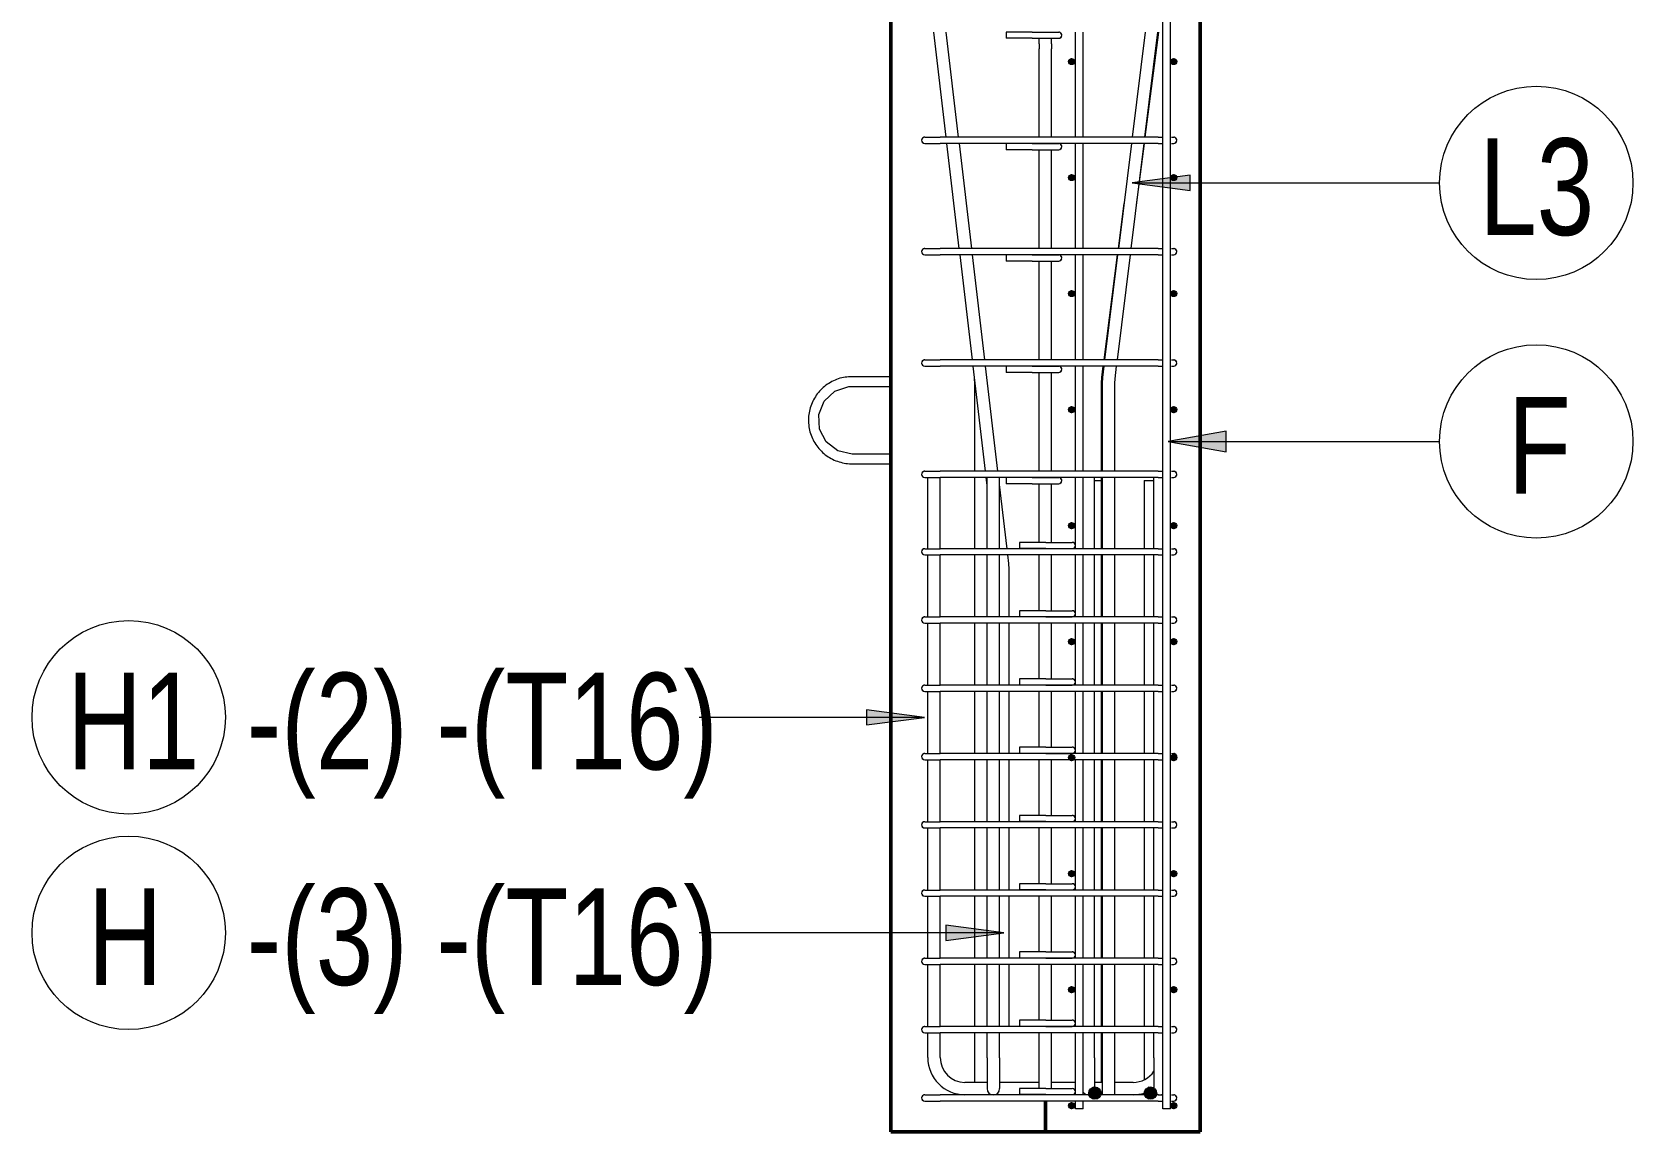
# Model space of a CAD drawing. Header units: millimetres. Extents: x 18954 to 39483, y -1618 to 21231.
# Drawn here: x 18954 to 21024, y -1395 to 27 of the extents above; entities that cross this region are included whole.
import ezdxf

# ---------------------------------------------------------------- set-up
doc = ezdxf.new("R2010")
doc.units = ezdxf.units.MM
for name, color, linetype, lineweight in [('A-GENM', 13, 'Continuous', 18), ('A-WALL', 113, 'Continuous', 25), ('S-RBAR', 171, 'Continuous', 18), ('S-RBAR-IDEN', 171, 'Continuous', 9)]:
    doc.layers.add(name, color=color, linetype=linetype, lineweight=lineweight)
doc.styles.add('Nirmala UI Semilight', font='NirmalaS.ttf', dxfattribs={"width": 0.8, "height": 125})

# ---------------------------------------------------------------- blocks, each defined once
blk = doc.blocks.new('12_7Ø_ Lifting Insert_COLUMN - 12_9Ø Lifting insert-1653057-Elevation Right 3')
at = {"layer": 'A-GENM'}
for p, q in [((20064.6, 2553.3), (20014.6, 2553.3)), ((20014.6, 2540.6), (20064.6, 2540.6)), ((20064.6, 2453.3), (20014.6, 2453.3)), ((20014.6, 2440.6), (20064.6, 2440.6))]:
    blk.add_line(p, q, dxfattribs=at)
at = {"layer": 'A-GENM', "flags": 128}
for points in [[(20014.6, 2553.3), (20012.3, 2553.3), (20010.1, 2553.2), (20007.8, 2552.9), (20005.6, 2552.6), (20003.4, 2552.2), (20001.2, 2551.7), (19999, 2551.2), (19996.8, 2550.5), (19994.7, 2549.7), (19992.6, 2548.9), (19990.6, 2548), (19988.5, 2547), (19986.6, 2545.9), (19984.6, 2544.7), (19982.8, 2543.5), (19980.9, 2542.2), (19979.1, 2540.8), (19977.4, 2539.4), (19975.7, 2537.8), (19974.1, 2536.3), (19972.6, 2534.6), (19971.1, 2532.9), (19969.7, 2531.1), (19968.4, 2529.3), (19967.2, 2527.4), (19966, 2525.5), (19964.9, 2523.6), (19963.8, 2521.6), (19962.9, 2519.5), (19962, 2517.4), (19961.3, 2515.3), (19960.6, 2513.2), (19960, 2511), (19959.5, 2508.8), (19959, 2506.6), (19958.7, 2504.3), (19958.5, 2502.1), (19958.3, 2499.9), (19958.2, 2497.6), (19958.2, 2495.4), (19958.4, 2493.1), (19958.6, 2490.9), (19958.8, 2488.6), (19959.2, 2486.4), (19959.7, 2484.2), (19960.2, 2482), (19960.9, 2479.9), (19961.6, 2477.7), (19962.4, 2475.6), (19963.3, 2473.6), (19964.3, 2471.5), (19965.4, 2469.5), (19966.5, 2467.6), (19967.7, 2465.7), (19969, 2463.8), (19970.4, 2462), (19971.8, 2460.3), (19973.3, 2458.6), (19974.9, 2457), (19976.5, 2455.4), (19978.2, 2454), (19979.9, 2452.5), (19981.8, 2451.2), (19983.6, 2449.9), (19985.5, 2448.7), (19987.5, 2447.6), (19989.5, 2446.5), (19991.5, 2445.6), (19993.6, 2444.7), (19995.7, 2443.9), (19997.8, 2443.2), (20000, 2442.6), (20002.2, 2442), (20004.4, 2441.6), (20006.6, 2441.2), (20008.9, 2440.9), (20011.1, 2440.8), (20013.4, 2440.7), (20014.6, 2440.6)], [(20014.6, 2453.3), (19996.2, 2457.4), (19981.2, 2468.9), (19972.4, 2485.6), (19971.5, 2504.4), (19978.7, 2521.8), (19992.5, 2534.7), (20010.4, 2540.5), (20014.6, 2540.6)]]:
    blk.add_lwpolyline(points, dxfattribs=at)
blk = doc.blocks.new('M_Rebar Tag_rfa MARK - ARROW-794226-Elevation Right 3')
at = {"layer": 'S-RBAR-IDEN'}
blk.add_circle((20899.4, -168.2), 125, dxfattribs=at)
blk = doc.blocks.new('M_Rebar Tag_rfa Dimension - ARROW-793927-Elevation Right 3')
at = {"layer": 'S-RBAR-IDEN'}
blk.add_circle((20900.4, 1986.8), 125, dxfattribs=at)

msp = doc.modelspace()

# ---------------------------------------------------------------- hatches: boundary and pattern name
at = {"layer": 'S-RBAR'}
h = msp.add_hatch(color=256, dxfattribs=at)
edge = h.paths.add_edge_path()
edge.add_arc((20298.5695, -11.31034), 4, 0, 360)
for points in [[(20298.5695, -15.31034), (20302.5695, -11.31034), (20298.5695, -7.31034), (20294.89499, -11.63584)], [(20430.5695, -15.31034), (20434.5695, -11.31034), (20430.5695, -7.31034), (20426.5695, -11.31034)], [(20298.5695, -165.27586), (20302.5695, -161.27586), (20298.5695, -157.27586), (20294.89499, -161.60135)], [(20430.5695, -165.27586), (20434.5695, -161.27586), (20430.5695, -157.27586), (20426.5695, -161.27586)], [(20298.5695, -315.24138), (20302.5695, -311.24138), (20298.5695, -307.24138), (20294.89499, -311.56687)], [(20430.5695, -315.24138), (20434.5695, -311.24138), (20430.5695, -307.24138), (20426.5695, -311.24138)], [(20298.5695, -465.2069), (20302.5695, -461.2069), (20298.5695, -457.2069), (20294.89499, -461.53239)], [(20430.5695, -465.2069), (20434.5695, -461.2069), (20430.5695, -457.2069), (20426.5695, -461.2069)], [(20298.5695, -615.17241), (20302.5695, -611.17241), (20298.5695, -607.17241), (20294.89499, -611.49791), (20296.91291, -613.51583)], [(20430.5695, -615.17241), (20434.5695, -611.17241), (20430.5695, -607.17241), (20426.5695, -611.17241), (20428.91291, -613.51583)], [(20298.5695, -765.13793), (20302.5695, -761.13793), (20298.5695, -757.13793), (20294.89499, -761.46342)], [(20430.5695, -765.13793), (20434.5695, -761.13793), (20430.5695, -757.13793), (20426.5695, -761.13793)], [(20298.5695, -915.10345), (20302.5695, -911.10345), (20298.5695, -907.10345), (20294.89499, -911.42894)], [(20430.5695, -915.10345), (20434.5695, -911.10345), (20430.5695, -907.10345), (20426.5695, -911.10345)], [(20298.5695, -1065.06897), (20302.5695, -1061.06897), (20298.5695, -1057.06897), (20294.89499, -1061.39446)], [(20430.5695, -1065.06897), (20434.5695, -1061.06897), (20430.5695, -1057.06897), (20426.5695, -1061.06897)], [(20298.5695, -1215.03448), (20302.5695, -1211.03448), (20298.5695, -1207.03448), (20294.89499, -1211.35997)], [(20430.5695, -1215.03448), (20434.5695, -1211.03448), (20430.5695, -1207.03448), (20426.5695, -1211.03448)], [(20326.19736, -1352.3766), (20335.14163, -1349.47043), (20335.14163, -1340.06587), (20326.19736, -1337.1597), (20320.6695, -1344.76815), (20325.37331, -1351.24239)], [(20397.97886, -1352.3766), (20406.92313, -1349.47043), (20406.92313, -1340.06587), (20397.97886, -1337.1597), (20392.45099, -1344.76815)], [(20298.5695, -1365), (20302.5695, -1361), (20298.5695, -1357), (20294.93647, -1361.36698)], [(20430.5695, -1365), (20434.5695, -1361), (20430.5695, -1357), (20426.93647, -1361.36698)]]:
    msp.add_hatch(color=256, dxfattribs=at).paths.add_polyline_path(points)
h = msp.add_hatch(color=256, dxfattribs=at)
edge = h.paths.add_edge_path()
edge.add_arc((20430.5695, -11.31034), 4, 0, 360)
h = msp.add_hatch(color=256, dxfattribs=at)
edge = h.paths.add_edge_path()
edge.add_arc((20298.5695, -161.27586), 4, 0, 360)
h = msp.add_hatch(color=256, dxfattribs=at)
edge = h.paths.add_edge_path()
edge.add_arc((20430.5695, -161.27586), 4, 0, 360)
h = msp.add_hatch(color=256, dxfattribs=at)
edge = h.paths.add_edge_path()
edge.add_arc((20298.5695, -311.24138), 4, 0, 360)
h = msp.add_hatch(color=256, dxfattribs=at)
edge = h.paths.add_edge_path()
edge.add_arc((20430.5695, -311.24138), 4, 0, 360)
h = msp.add_hatch(color=256, dxfattribs=at)
edge = h.paths.add_edge_path()
edge.add_arc((20298.5695, -461.2069), 4, 0, 360)
h = msp.add_hatch(color=256, dxfattribs=at)
edge = h.paths.add_edge_path()
edge.add_arc((20430.5695, -461.2069), 4, 0, 360)
h = msp.add_hatch(color=256, dxfattribs=at)
edge = h.paths.add_edge_path()
edge.add_arc((20298.5695, -611.17241), 4, 0, 360)
h = msp.add_hatch(color=256, dxfattribs=at)
edge = h.paths.add_edge_path()
edge.add_arc((20430.5695, -611.17241), 4, 0, 360)
h = msp.add_hatch(color=256, dxfattribs=at)
edge = h.paths.add_edge_path()
edge.add_arc((20298.5695, -761.13793), 4, 0, 360)
h = msp.add_hatch(color=256, dxfattribs=at)
edge = h.paths.add_edge_path()
edge.add_arc((20430.5695, -761.13793), 4, 0, 360)
h = msp.add_hatch(color=256, dxfattribs=at)
edge = h.paths.add_edge_path()
edge.add_arc((20298.5695, -911.10345), 4, 0, 360)
h = msp.add_hatch(color=256, dxfattribs=at)
edge = h.paths.add_edge_path()
edge.add_arc((20430.5695, -911.10345), 4, 0, 360)
h = msp.add_hatch(color=256, dxfattribs=at)
edge = h.paths.add_edge_path()
edge.add_arc((20298.5695, -1061.06897), 4, 0, 360)
h = msp.add_hatch(color=256, dxfattribs=at)
edge = h.paths.add_edge_path()
edge.add_arc((20430.5695, -1061.06897), 4, 0, 360)
h = msp.add_hatch(color=256, dxfattribs=at)
edge = h.paths.add_edge_path()
edge.add_arc((20298.5695, -1211.03448), 4, 0, 360)
h = msp.add_hatch(color=256, dxfattribs=at)
edge = h.paths.add_edge_path()
edge.add_arc((20430.5695, -1211.03448), 4, 0, 360)
h = msp.add_hatch(color=256, dxfattribs=at)
edge = h.paths.add_edge_path()
edge.add_arc((20328.6695, -1344.76815), 8, 0, 360)
h = msp.add_hatch(color=256, dxfattribs=at)
edge = h.paths.add_edge_path()
edge.add_arc((20400.45099, -1344.76815), 8, 0, 360)
h = msp.add_hatch(color=256, dxfattribs=at)
edge = h.paths.add_edge_path()
edge.add_arc((20298.5695, -1361), 4, 0, 360)
h = msp.add_hatch(color=256, dxfattribs=at)
edge = h.paths.add_edge_path()
edge.add_arc((20430.5695, -1361), 4, 0, 360)
at = {"layer": 'S-RBAR-IDEN'}
for points in [[(20376.67138, -168.22579), (20451.67138, -178.09973), (20451.67138, -158.35185)], [(20423.22338, -502.41656), (20498.22338, -515.64108), (20498.22338, -489.19204)], [(20108.47496, -859.02605), (20033.47496, -849.15211), (20033.47496, -868.89999)], [(20210.77533, -1137.6313), (20135.77533, -1127.75736), (20135.77533, -1147.50524)]]:
    msp.add_hatch(color=256, dxfattribs=at).paths.add_polyline_path(points)

# ---------------------------------------------------------------- linework, layer by layer
at = {"layer": 'A-WALL', "lineweight": 50}
for p, q in [((20064.5695, 3040), (20064.5695, -1395)), ((20464.5695, -1395), (20464.5695, 1541.32388)), ((20264.5695, -1355), (20264.5695, -1395)), ((20064.5695, -1395), (20464.5695, -1395))]:
    msp.add_line(p, q, dxfattribs=at)
at = {"layer": 'S-RBAR'}
for p, q in [((20416.5695, -1365), (20416.5695, 3000)), ((20426.5695, -1365), (20426.5695, 3000)), ((20136.31421, -109.12468), (20120.29245, 26.82451)), ((20152.42494, -109.12468), (20136.40318, 26.82451)), ((20247.72833, 26.68972), (20213.7872, 26.68972)), ((20213.7872, 26.68972), (20213.7872, 18.68972)), ((20247.72833, 26.68972), (20281.87047, 26.68972)), ((20303.37047, -109.12468), (20303.37047, 26.82451)), ((20313.37047, -109.12468), (20313.37047, 26.82451)), ((20377.22813, -109.12468), (20394.06646, 26.82451)), ((20393.35039, -109.12468), (20410.18871, 26.82451)), ((20393.84655, -109.12468), (20411.45528, 26.82451)), ((20247.72833, 18.68972), (20213.7872, 18.68972)), ((20247.72833, 18.68972), (20281.87047, 18.68972)), ((20256.5695, 11.63663), (20256.5695, 18.68972)), ((20256.5695, 11.63663), (20256.5695, 5.06067)), ((20256.5695, -109.12468), (20256.5695, 5.06067)), ((20272.5695, 11.63663), (20272.5695, 18.68972)), ((20272.5695, 11.63663), (20272.5695, 5.06067)), ((20272.5695, -109.12468), (20272.5695, 5.06067)), ((20298.5695, -7.31034), (20294.89499, -11.63584)), ((20294.89499, -11.63584), (20298.5695, -15.31034)), ((20302.5695, -11.31034), (20298.5695, -7.31034)), ((20298.5695, -15.31034), (20302.5695, -11.31034)), ((20430.5695, -7.31034), (20426.5695, -11.31034)), ((20426.5695, -11.31034), (20430.5695, -15.31034)), ((20434.5695, -11.31034), (20430.5695, -7.31034)), ((20430.5695, -15.31034), (20434.5695, -11.31034)), ((20108.5695, -109.12468), (20128.5695, -109.12468)), ((20108.5695, -117.12468), (20128.5695, -117.12468)), ((20410.5695, -109.12468), (20128.5695, -109.12468)), ((20410.5695, -117.12468), (20128.5695, -117.12468)), ((20153.27879, -253.07388), (20137.25702, -117.12468)), ((20169.38952, -253.07388), (20153.36775, -117.12468)), ((20247.72833, -117.25344), (20213.7872, -117.25344)), ((20213.7872, -117.25344), (20213.7872, -125.25344)), ((20247.72833, -117.25344), (20281.87047, -117.25344)), ((20303.37047, -253.07388), (20303.37047, -117.12468)), ((20313.37047, -253.07388), (20313.37047, -117.12468)), ((20359.39895, -253.07388), (20376.23727, -117.12468)), ((20375.52121, -253.07388), (20392.35953, -117.12468)), ((20382.50609, -196.67936), (20392.81036, -117.12468)), ((20410.5695, -109.12468), (20417.11118, -109.12468)), ((20410.5695, -117.12468), (20417.11118, -117.12468)), ((20427.76157, -109.12468), (20430.5695, -109.12468)), ((20427.76157, -117.12468), (20430.5695, -117.12468)), ((20247.72833, -125.25344), (20213.7872, -125.25344)), ((20247.72833, -125.25344), (20281.87047, -125.25344)), ((20256.5695, -253.07388), (20256.5695, -125.25344)), ((20272.5695, -253.07388), (20272.5695, -125.25344)), ((20298.5695, -157.27586), (20294.89499, -161.60135)), ((20294.89499, -161.60135), (20298.5695, -165.27586)), ((20302.5695, -161.27586), (20298.5695, -157.27586)), ((20298.5695, -165.27586), (20302.5695, -161.27586)), ((20430.5695, -157.27586), (20426.5695, -161.27586)), ((20426.5695, -161.27586), (20430.5695, -165.27586)), ((20434.5695, -161.27586), (20430.5695, -157.27586)), ((20430.5695, -165.27586), (20434.5695, -161.27586)), ((20359.06797, -253.07388), (20366.63291, -194.66839)), ((20108.5695, -253.07388), (20128.5695, -253.07388)), ((20108.5695, -261.07388), (20128.5695, -261.07388)), ((20410.5695, -253.07388), (20128.5695, -253.07388)), ((20410.5695, -261.07388), (20128.5695, -261.07388)), ((20170.24337, -397.02308), (20154.2216, -261.07388)), ((20186.35409, -397.02308), (20170.33233, -261.07388)), ((20247.72833, -261.19659), (20213.7872, -261.19659)), ((20213.7872, -261.19659), (20213.7872, -269.19659)), ((20247.72833, -261.19659), (20281.87047, -261.19659)), ((20303.37047, -397.02308), (20303.37047, -261.07388)), ((20313.37047, -397.02308), (20313.37047, -261.07388)), ((20340.42305, -397.02308), (20358.03178, -261.07388)), ((20341.56976, -397.02308), (20358.40809, -261.07388)), ((20357.69202, -397.02308), (20374.53035, -261.07388)), ((20410.5695, -253.07388), (20417.11118, -253.07388)), ((20410.5695, -261.07388), (20417.11118, -261.07388)), ((20427.76157, -253.07388), (20430.5695, -253.07388)), ((20427.76157, -261.07388), (20430.5695, -261.07388)), ((20247.72833, -269.19659), (20213.7872, -269.19659)), ((20247.72833, -269.19659), (20281.87047, -269.19659)), ((20256.5695, -397.02308), (20256.5695, -269.19659)), ((20272.5695, -397.02308), (20272.5695, -269.19659)), ((20298.5695, -307.24138), (20294.89499, -311.56687)), ((20302.5695, -311.24138), (20298.5695, -307.24138)), ((20430.5695, -307.24138), (20426.5695, -311.24138)), ((20434.5695, -311.24138), (20430.5695, -307.24138)), ((20294.89499, -311.56687), (20298.5695, -315.24138)), ((20298.5695, -315.24138), (20302.5695, -311.24138)), ((20426.5695, -311.24138), (20430.5695, -315.24138)), ((20430.5695, -315.24138), (20434.5695, -311.24138)), ((20108.5695, -397.02308), (20128.5695, -397.02308)), ((20108.5695, -405.02308), (20128.5695, -405.02308)), ((20410.5695, -397.02308), (20128.5695, -397.02308)), ((20410.5695, -405.02308), (20128.5695, -405.02308)), ((20187.20794, -540.97228), (20171.18617, -405.02308)), ((20203.31867, -540.97228), (20187.2969, -405.02308)), ((20247.72833, -405.13974), (20213.7872, -405.13974)), ((20213.7872, -405.13974), (20213.7872, -413.13974)), ((20247.72833, -413.13974), (20213.7872, -413.13974)), ((20247.72833, -405.13974), (20281.87047, -405.13974)), ((20247.72833, -413.13974), (20281.87047, -413.13974)), ((20256.5695, -420.61288), (20256.5695, -413.13974)), ((20272.5695, -420.61288), (20272.5695, -413.13974)), ((20303.37047, -540.97228), (20303.37047, -405.02308)), ((20313.37047, -540.97228), (20313.37047, -405.02308)), ((20337.5007, -419.58527), (20339.38686, -405.02308)), ((20338.76979, -419.62953), (20340.57891, -405.02308)), ((20354.64846, -421.59623), (20356.70116, -405.02308)), ((20410.5695, -397.02308), (20417.11118, -397.02308)), ((20410.5695, -405.02308), (20417.11118, -405.02308)), ((20427.76157, -397.02308), (20430.5695, -397.02308)), ((20427.76157, -405.02308), (20430.5695, -405.02308)), ((20173.46365, -427.18884), (20173.1338, -421.54921)), ((20173.46365, -540.97228), (20173.46365, -427.18884)), ((20256.5695, -427.18884), (20256.5695, -420.61288)), ((20256.5695, -540.97228), (20256.5695, -427.18884)), ((20272.5695, -427.18884), (20272.5695, -420.61288)), ((20272.5695, -540.97228), (20272.5695, -427.18884)), ((20337.01147, -427.18884), (20337.5007, -419.58527)), ((20337.01147, -540.97228), (20337.01147, -427.18884)), ((20338.30467, -427.18884), (20338.76979, -419.62953)), ((20338.30467, -540.97228), (20338.30467, -427.18884)), ((20354.30467, -427.18884), (20354.64846, -421.59623)), ((20354.30467, -540.97228), (20354.30467, -427.18884)), ((20298.5695, -457.2069), (20294.89499, -461.53239)), ((20294.89499, -461.53239), (20298.5695, -465.2069)), ((20302.5695, -461.2069), (20298.5695, -457.2069)), ((20298.5695, -465.2069), (20302.5695, -461.2069)), ((20430.5695, -457.2069), (20426.5695, -461.2069)), ((20426.5695, -461.2069), (20430.5695, -465.2069)), ((20434.5695, -461.2069), (20430.5695, -457.2069)), ((20430.5695, -465.2069), (20434.5695, -461.2069)), ((20108.5695, -540.97228), (20128.5695, -540.97228)), ((20108.5695, -548.97228), (20128.5695, -548.97228)), ((20112.55804, -641), (20112.55804, -548.97228)), ((20128.55804, -641), (20128.55804, -548.97228)), ((20410.5695, -540.97228), (20128.5695, -540.97228)), ((20410.5695, -548.97228), (20128.5695, -548.97228)), ((20173.46365, -641), (20173.46365, -548.97228)), ((20189.33871, -559.05243), (20188.15075, -548.97228)), ((20189.33871, -641), (20189.33871, -548.97228)), ((20205.33871, -641), (20205.33871, -548.97228)), ((20215.10705, -641), (20205.33871, -558.11287)), ((20247.72833, -549.08289), (20213.7872, -549.08289)), ((20213.7872, -549.08289), (20213.7872, -557.08289)), ((20247.72833, -557.08289), (20213.7872, -557.08289)), ((20247.72833, -549.08289), (20281.87047, -549.08289)), ((20247.72833, -557.08289), (20281.87047, -557.08289)), ((20256.5695, -632.91947), (20256.5695, -557.08289)), ((20272.5695, -632.91947), (20272.5695, -557.08289)), ((20303.37047, -641), (20303.37047, -548.97228)), ((20313.37047, -641), (20313.37047, -548.97228)), ((20328.04446, -641), (20328.04446, -548.97228)), ((20328.04446, -552.76815), (20336.6695, -552.76815)), ((20336.6695, -552.76815), (20336.6695, -641)), ((20337.01147, -641), (20337.01147, -548.97228)), ((20338.30467, -641), (20338.30467, -548.97228)), ((20354.30467, -641), (20354.30467, -548.97228)), ((20392.45099, -552.76815), (20392.45099, -641)), ((20392.45099, -552.76815), (20404.7502, -552.76815)), ((20404.7502, -641), (20404.7502, -548.97228)), ((20410.5695, -540.97228), (20417.11118, -540.97228)), ((20410.5695, -548.97228), (20417.11118, -548.97228)), ((20427.76157, -540.97228), (20430.5695, -540.97228)), ((20427.76157, -548.97228), (20430.5695, -548.97228)), ((20298.5695, -607.17241), (20294.89499, -611.49791)), ((20294.89499, -611.49791), (20296.91291, -613.51583)), ((20296.91291, -613.51583), (20298.5695, -615.17241)), ((20302.5695, -611.17241), (20298.5695, -607.17241)), ((20298.5695, -615.17241), (20302.5695, -611.17241)), ((20430.5695, -607.17241), (20426.5695, -611.17241)), ((20426.5695, -611.17241), (20428.91291, -613.51583)), ((20428.91291, -613.51583), (20430.5695, -615.17241)), ((20434.5695, -611.17241), (20430.5695, -607.17241)), ((20430.5695, -615.17241), (20434.5695, -611.17241)), ((20108.5695, -641), (20128.5695, -641)), ((20410.5695, -641), (20128.5695, -641)), ((20265.22833, -632.91947), (20231.2872, -632.91947)), ((20231.2872, -632.91947), (20231.2872, -640.91947)), ((20265.22833, -640.91947), (20231.2872, -640.91947)), ((20265.22833, -632.91947), (20299.37047, -632.91947)), ((20265.22833, -640.91947), (20299.37047, -640.91947)), ((20410.5695, -641), (20417.11118, -641)), ((20427.76157, -641), (20430.5695, -641)), ((20108.5695, -649), (20128.5695, -649)), ((20112.55804, -729.25), (20112.55804, -649)), ((20128.55804, -729.25), (20128.55804, -649)), ((20410.5695, -649), (20128.5695, -649)), ((20173.46365, -729.25), (20173.46365, -649)), ((20189.33871, -729.25), (20189.33871, -649)), ((20205.33871, -729.25), (20205.33871, -649)), ((20217.34647, -660.00211), (20216.04986, -649)), ((20217.78629, -667.5144), (20217.34647, -660.00211)), ((20256.5695, -721.15135), (20256.5695, -649)), ((20272.5695, -721.15135), (20272.5695, -649)), ((20303.37047, -729.25), (20303.37047, -649)), ((20313.37047, -729.25), (20313.37047, -649)), ((20328.04446, -729.25), (20328.04446, -649)), ((20336.6695, -649), (20336.6695, -729.25)), ((20337.01147, -729.25), (20337.01147, -649)), ((20338.30467, -729.25), (20338.30467, -649)), ((20354.30467, -729.25), (20354.30467, -649)), ((20392.45099, -649), (20392.45099, -729.25)), ((20404.7502, -729.25), (20404.7502, -649)), ((20410.5695, -649), (20417.11118, -649)), ((20427.76157, -649), (20430.5695, -649)), ((20217.78629, -729.25), (20217.78629, -667.5144)), ((20265.22833, -721.15135), (20231.2872, -721.15135)), ((20231.2872, -721.15135), (20231.2872, -729.15135)), ((20265.22833, -721.15135), (20299.37047, -721.15135)), ((20108.5695, -729.25), (20128.5695, -729.25)), ((20108.5695, -737.25), (20128.5695, -737.25)), ((20112.55804, -817.5), (20112.55804, -737.25)), ((20128.55804, -817.5), (20128.55804, -737.25)), ((20410.5695, -729.25), (20128.5695, -729.25)), ((20410.5695, -737.25), (20128.5695, -737.25)), ((20173.46365, -817.5), (20173.46365, -737.25)), ((20189.33871, -817.5), (20189.33871, -737.25)), ((20205.33871, -817.5), (20205.33871, -737.25)), ((20217.78629, -817.5), (20217.78629, -737.25)), ((20265.22833, -729.15135), (20231.2872, -729.15135)), ((20256.5695, -809.38323), (20256.5695, -737.25)), ((20265.22833, -729.15135), (20299.37047, -729.15135)), ((20272.5695, -809.38323), (20272.5695, -737.25)), ((20303.37047, -817.5), (20303.37047, -737.25)), ((20313.37047, -817.5), (20313.37047, -737.25)), ((20328.04446, -817.5), (20328.04446, -737.25)), ((20336.6695, -737.25), (20336.6695, -817.5)), ((20337.01147, -817.5), (20337.01147, -737.25)), ((20338.30467, -817.5), (20338.30467, -737.25)), ((20354.30467, -817.5), (20354.30467, -737.25)), ((20392.45099, -737.25), (20392.45099, -817.5)), ((20404.7502, -817.5), (20404.7502, -737.25)), ((20410.5695, -729.25), (20417.11118, -729.25)), ((20410.5695, -737.25), (20417.11118, -737.25)), ((20427.76157, -729.25), (20430.5695, -729.25)), ((20427.76157, -737.25), (20430.5695, -737.25)), ((20298.5695, -757.13793), (20294.89499, -761.46342)), ((20294.89499, -761.46342), (20298.5695, -765.13793)), ((20302.5695, -761.13793), (20298.5695, -757.13793)), ((20298.5695, -765.13793), (20302.5695, -761.13793)), ((20430.5695, -757.13793), (20426.5695, -761.13793)), ((20426.5695, -761.13793), (20430.5695, -765.13793)), ((20434.5695, -761.13793), (20430.5695, -757.13793)), ((20430.5695, -765.13793), (20434.5695, -761.13793)), ((20108.5695, -817.5), (20128.5695, -817.5)), ((20108.5695, -825.5), (20128.5695, -825.5)), ((20112.55804, -905.75), (20112.55804, -825.5)), ((20128.55804, -905.75), (20128.55804, -825.5)), ((20410.5695, -817.5), (20128.5695, -817.5)), ((20410.5695, -825.5), (20128.5695, -825.5)), ((20173.46365, -905.75), (20173.46365, -825.5)), ((20189.33871, -905.75), (20189.33871, -825.5)), ((20205.33871, -905.75), (20205.33871, -825.5)), ((20217.78629, -905.75), (20217.78629, -825.5)), ((20265.22833, -809.38323), (20231.2872, -809.38323)), ((20231.2872, -809.38323), (20231.2872, -817.38323)), ((20265.22833, -817.38323), (20231.2872, -817.38323)), ((20256.5695, -897.61511), (20256.5695, -825.5)), ((20265.22833, -809.38323), (20299.37047, -809.38323)), ((20265.22833, -817.38323), (20299.37047, -817.38323)), ((20272.5695, -897.61511), (20272.5695, -825.5)), ((20303.37047, -905.75), (20303.37047, -825.5)), ((20313.37047, -905.75), (20313.37047, -825.5)), ((20328.04446, -905.75), (20328.04446, -825.5)), ((20336.6695, -825.5), (20336.6695, -905.75)), ((20337.01147, -905.75), (20337.01147, -825.5)), ((20338.30467, -905.75), (20338.30467, -825.5)), ((20354.30467, -905.75), (20354.30467, -825.5)), ((20392.45099, -825.5), (20392.45099, -905.75)), ((20404.7502, -905.75), (20404.7502, -825.5)), ((20410.5695, -817.5), (20417.11118, -817.5)), ((20410.5695, -825.5), (20417.11118, -825.5)), ((20427.76157, -817.5), (20430.5695, -817.5)), ((20427.76157, -825.5), (20430.5695, -825.5)), ((20108.5695, -905.75), (20128.5695, -905.75)), ((20410.5695, -905.75), (20128.5695, -905.75)), ((20265.22833, -897.61511), (20231.2872, -897.61511)), ((20231.2872, -897.61511), (20231.2872, -905.61511)), ((20265.22833, -905.61511), (20231.2872, -905.61511)), ((20265.22833, -897.61511), (20299.37047, -897.61511)), ((20265.22833, -905.61511), (20299.37047, -905.61511)), ((20298.5695, -907.10345), (20294.89499, -911.42894)), ((20302.5695, -911.10345), (20298.5695, -907.10345)), ((20410.5695, -905.75), (20417.11118, -905.75)), ((20430.5695, -907.10345), (20426.5695, -911.10345)), ((20427.76157, -905.75), (20430.5695, -905.75)), ((20434.5695, -911.10345), (20430.5695, -907.10345)), ((20108.5695, -913.75), (20128.5695, -913.75)), ((20112.55804, -994), (20112.55804, -913.75)), ((20128.55804, -994), (20128.55804, -913.75)), ((20410.5695, -913.75), (20128.5695, -913.75)), ((20173.46365, -994), (20173.46365, -913.75)), ((20189.33871, -994), (20189.33871, -913.75)), ((20205.33871, -994), (20205.33871, -913.75)), ((20217.78629, -994), (20217.78629, -913.75)), ((20256.5695, -985.84699), (20256.5695, -913.75)), ((20272.5695, -985.84699), (20272.5695, -913.75)), ((20294.89499, -911.42894), (20298.5695, -915.10345)), ((20298.5695, -915.10345), (20302.5695, -911.10345)), ((20303.37047, -994), (20303.37047, -913.75)), ((20313.37047, -994), (20313.37047, -913.75)), ((20328.04446, -994), (20328.04446, -913.75)), ((20336.6695, -913.75), (20336.6695, -994)), ((20337.01147, -994), (20337.01147, -913.75)), ((20338.30467, -994), (20338.30467, -913.75)), ((20354.30467, -994), (20354.30467, -913.75)), ((20392.45099, -913.75), (20392.45099, -994)), ((20404.7502, -994), (20404.7502, -913.75)), ((20410.5695, -913.75), (20417.11118, -913.75)), ((20426.5695, -911.10345), (20430.5695, -915.10345)), ((20427.76157, -913.75), (20430.5695, -913.75)), ((20430.5695, -915.10345), (20434.5695, -911.10345)), ((20265.22833, -985.84699), (20231.2872, -985.84699)), ((20231.2872, -985.84699), (20231.2872, -993.84699)), ((20265.22833, -985.84699), (20299.37047, -985.84699)), ((20108.5695, -994), (20128.5695, -994)), ((20108.5695, -1002), (20128.5695, -1002)), ((20112.55804, -1082.25), (20112.55804, -1002)), ((20128.55804, -1082.25), (20128.55804, -1002)), ((20410.5695, -994), (20128.5695, -994)), ((20410.5695, -1002), (20128.5695, -1002)), ((20173.46365, -1082.25), (20173.46365, -1002)), ((20189.33871, -1082.25), (20189.33871, -1002)), ((20205.33871, -1082.25), (20205.33871, -1002)), ((20217.78629, -1082.25), (20217.78629, -1002)), ((20265.22833, -993.84699), (20231.2872, -993.84699)), ((20256.5695, -1074.07887), (20256.5695, -1002)), ((20265.22833, -993.84699), (20299.37047, -993.84699)), ((20272.5695, -1074.07887), (20272.5695, -1002)), ((20303.37047, -1082.25), (20303.37047, -1002)), ((20313.37047, -1082.25), (20313.37047, -1002)), ((20328.04446, -1082.25), (20328.04446, -1002)), ((20336.6695, -1002), (20336.6695, -1082.25)), ((20337.01147, -1082.25), (20337.01147, -1002)), ((20338.30467, -1082.25), (20338.30467, -1002)), ((20354.30467, -1082.25), (20354.30467, -1002)), ((20392.45099, -1002), (20392.45099, -1082.25)), ((20404.7502, -1082.25), (20404.7502, -1002)), ((20410.5695, -994), (20417.11118, -994)), ((20410.5695, -1002), (20417.11118, -1002)), ((20427.76157, -994), (20430.5695, -994)), ((20427.76157, -1002), (20430.5695, -1002)), ((20265.22833, -1074.07887), (20231.2872, -1074.07887)), ((20231.2872, -1074.07887), (20231.2872, -1082.07887)), ((20265.22833, -1074.07887), (20299.37047, -1074.07887)), ((20298.5695, -1057.06897), (20294.89499, -1061.39446)), ((20294.89499, -1061.39446), (20298.5695, -1065.06897)), ((20302.5695, -1061.06897), (20298.5695, -1057.06897)), ((20298.5695, -1065.06897), (20302.5695, -1061.06897)), ((20430.5695, -1057.06897), (20426.5695, -1061.06897)), ((20426.5695, -1061.06897), (20430.5695, -1065.06897)), ((20434.5695, -1061.06897), (20430.5695, -1057.06897)), ((20430.5695, -1065.06897), (20434.5695, -1061.06897)), ((20108.5695, -1082.25), (20128.5695, -1082.25)), ((20108.5695, -1090.25), (20128.5695, -1090.25)), ((20112.55804, -1170.5), (20112.55804, -1090.25)), ((20128.55804, -1170.5), (20128.55804, -1090.25)), ((20410.5695, -1082.25), (20128.5695, -1082.25)), ((20410.5695, -1090.25), (20128.5695, -1090.25)), ((20173.46365, -1170.5), (20173.46365, -1090.25)), ((20189.33871, -1170.5), (20189.33871, -1090.25)), ((20205.33871, -1170.5), (20205.33871, -1090.25)), ((20217.78629, -1170.5), (20217.78629, -1090.25)), ((20265.22833, -1082.07887), (20231.2872, -1082.07887)), ((20256.5695, -1162.31075), (20256.5695, -1090.25)), ((20265.22833, -1082.07887), (20299.37047, -1082.07887)), ((20272.5695, -1162.31075), (20272.5695, -1090.25)), ((20303.37047, -1170.5), (20303.37047, -1090.25)), ((20313.37047, -1170.5), (20313.37047, -1090.25)), ((20328.04446, -1170.5), (20328.04446, -1090.25)), ((20336.6695, -1090.25), (20336.6695, -1170.5)), ((20337.01147, -1170.5), (20337.01147, -1090.25)), ((20338.30467, -1170.5), (20338.30467, -1090.25)), ((20354.30467, -1170.5), (20354.30467, -1090.25)), ((20392.45099, -1090.25), (20392.45099, -1170.5)), ((20404.7502, -1170.5), (20404.7502, -1090.25)), ((20410.5695, -1082.25), (20417.11118, -1082.25)), ((20410.5695, -1090.25), (20417.11118, -1090.25)), ((20427.76157, -1082.25), (20430.5695, -1082.25)), ((20427.76157, -1090.25), (20430.5695, -1090.25)), ((20108.5695, -1170.5), (20128.5695, -1170.5)), ((20108.5695, -1178.5), (20128.5695, -1178.5)), ((20112.55804, -1258.75), (20112.55804, -1178.5)), ((20128.55804, -1258.75), (20128.55804, -1178.5)), ((20410.5695, -1170.5), (20128.5695, -1170.5)), ((20410.5695, -1178.5), (20128.5695, -1178.5)), ((20173.46365, -1258.75), (20173.46365, -1178.5)), ((20189.33871, -1258.75), (20189.33871, -1178.5)), ((20205.33871, -1258.75), (20205.33871, -1178.5)), ((20217.78629, -1258.75), (20217.78629, -1178.5)), ((20265.22833, -1162.31075), (20231.2872, -1162.31075)), ((20231.2872, -1162.31075), (20231.2872, -1170.31075)), ((20265.22833, -1170.31075), (20231.2872, -1170.31075)), ((20256.5695, -1250.54262), (20256.5695, -1178.5)), ((20265.22833, -1162.31075), (20299.37047, -1162.31075)), ((20265.22833, -1170.31075), (20299.37047, -1170.31075)), ((20272.5695, -1250.54262), (20272.5695, -1178.5)), ((20303.37047, -1258.75), (20303.37047, -1178.5)), ((20313.37047, -1258.75), (20313.37047, -1178.5)), ((20328.04446, -1258.75), (20328.04446, -1178.5)), ((20336.6695, -1178.5), (20336.6695, -1258.75)), ((20337.01147, -1258.75), (20337.01147, -1178.5)), ((20338.30467, -1258.75), (20338.30467, -1178.5)), ((20354.30467, -1258.75), (20354.30467, -1178.5)), ((20392.45099, -1178.5), (20392.45099, -1258.75)), ((20404.7502, -1258.75), (20404.7502, -1178.5)), ((20410.5695, -1170.5), (20417.11118, -1170.5)), ((20410.5695, -1178.5), (20417.11118, -1178.5)), ((20427.76157, -1170.5), (20430.5695, -1170.5)), ((20427.76157, -1178.5), (20430.5695, -1178.5)), ((20298.5695, -1207.03448), (20294.89499, -1211.35997)), ((20294.89499, -1211.35997), (20298.5695, -1215.03448)), ((20302.5695, -1211.03448), (20298.5695, -1207.03448)), ((20298.5695, -1215.03448), (20302.5695, -1211.03448)), ((20430.5695, -1207.03448), (20426.5695, -1211.03448)), ((20426.5695, -1211.03448), (20430.5695, -1215.03448)), ((20434.5695, -1211.03448), (20430.5695, -1207.03448)), ((20430.5695, -1215.03448), (20434.5695, -1211.03448)), ((20108.5695, -1258.75), (20128.5695, -1258.75)), ((20410.5695, -1258.75), (20128.5695, -1258.75)), ((20265.22833, -1250.54262), (20231.2872, -1250.54262)), ((20231.2872, -1250.54262), (20231.2872, -1258.54262)), ((20265.22833, -1258.54262), (20231.2872, -1258.54262)), ((20265.22833, -1250.54262), (20299.37047, -1250.54262)), ((20265.22833, -1258.54262), (20299.37047, -1258.54262)), ((20410.5695, -1258.75), (20417.11118, -1258.75)), ((20427.76157, -1258.75), (20430.5695, -1258.75)), ((20108.5695, -1266.75), (20128.5695, -1266.75)), ((20112.55804, -1298.875), (20112.55804, -1266.75)), ((20128.55804, -1298.875), (20128.55804, -1266.75)), ((20410.5695, -1266.75), (20128.5695, -1266.75)), ((20173.46365, -1330.875), (20173.46365, -1266.75)), ((20189.33871, -1299), (20189.33871, -1266.75)), ((20205.33871, -1299), (20205.33871, -1266.75)), ((20256.5695, -1338.7745), (20256.5695, -1266.75)), ((20272.5695, -1338.7745), (20272.5695, -1266.75)), ((20303.37047, -1347), (20303.37047, -1266.75)), ((20313.37047, -1347), (20313.37047, -1266.75)), ((20328.04446, -1299), (20328.04446, -1266.75)), ((20336.6695, -1266.75), (20336.6695, -1289.26815)), ((20337.01147, -1330.875), (20337.01147, -1266.75)), ((20338.30467, -1347), (20338.30467, -1266.75)), ((20354.30467, -1347), (20354.30467, -1266.75)), ((20392.45099, -1266.75), (20392.45099, -1289.26815)), ((20404.7502, -1299), (20404.7502, -1266.75)), ((20410.5695, -1266.75), (20417.11118, -1266.75)), ((20427.76157, -1266.75), (20430.5695, -1266.75)), ((20189.33871, -1299), (20189.33871, -1339)), ((20205.33871, -1299), (20205.33871, -1339)), ((20328.04446, -1299), (20328.04446, -1339)), ((20336.6695, -1289.26815), (20336.6695, -1331.41916)), ((20392.45099, -1289.26815), (20392.45099, -1327.46462)), ((20404.7502, -1299), (20404.7502, -1339)), ((20189.33871, -1330.875), (20160.55804, -1330.875)), ((20256.5695, -1330.875), (20205.33871, -1330.875)), ((20265.22833, -1338.7745), (20231.2872, -1338.7745)), ((20231.2872, -1338.7745), (20231.2872, -1346.7745)), ((20265.22833, -1338.7745), (20299.37047, -1338.7745)), ((20303.37047, -1330.875), (20272.5695, -1330.875)), ((20326.19736, -1337.1597), (20320.6695, -1344.76815)), ((20320.6695, -1344.76815), (20325.37331, -1351.24239)), ((20335.14163, -1340.06587), (20326.19736, -1337.1597)), ((20338.30467, -1330.875), (20328.04446, -1330.875)), ((20335.14163, -1349.47043), (20335.14163, -1340.06587)), ((20378.18003, -1330.875), (20354.30467, -1330.875)), ((20397.97886, -1337.1597), (20392.45099, -1344.76815)), ((20392.45099, -1344.76815), (20397.97886, -1352.3766)), ((20406.92313, -1340.06587), (20397.97886, -1337.1597)), ((20406.92313, -1349.47043), (20406.92313, -1340.06587)), ((20108.5695, -1347), (20128.5695, -1347)), ((20108.5695, -1355), (20128.5695, -1355)), ((20410.5695, -1347), (20128.5695, -1347)), ((20410.5695, -1355), (20128.5695, -1355)), ((20196.38924, -1346.875), (20160.55804, -1346.875)), ((20256.5695, -1346.875), (20198.28818, -1346.875)), ((20265.22833, -1346.7745), (20231.2872, -1346.7745)), ((20265.22833, -1346.7745), (20299.37047, -1346.7745)), ((20303.37047, -1346.875), (20272.5695, -1346.875)), ((20298.5695, -1357), (20294.93647, -1361.36698)), ((20294.93647, -1361.36698), (20298.5695, -1365)), ((20302.5695, -1361), (20298.5695, -1357)), ((20298.5695, -1365), (20302.5695, -1361)), ((20303.37047, -1365), (20303.37047, -1355)), ((20313.37047, -1365), (20303.37047, -1365)), ((20319.09499, -1346.875), (20313.37047, -1346.875)), ((20313.37047, -1365), (20313.37047, -1355)), ((20338.30467, -1346.875), (20320.99393, -1346.875)), ((20325.37331, -1351.24239), (20326.19736, -1352.3766)), ((20326.19736, -1352.3766), (20335.14163, -1349.47043)), ((20378.18003, -1346.875), (20354.30467, -1346.875)), ((20397.97886, -1352.3766), (20406.92313, -1349.47043)), ((20410.5695, -1347), (20417.11118, -1347)), ((20410.5695, -1355), (20417.11118, -1355)), ((20426.5695, -1365), (20416.5695, -1365)), ((20430.5695, -1357), (20426.93647, -1361.36698)), ((20426.93647, -1361.36698), (20430.5695, -1365)), ((20427.76157, -1347), (20430.5695, -1347)), ((20427.76157, -1355), (20430.5695, -1355)), ((20434.5695, -1361), (20430.5695, -1357)), ((20430.5695, -1365), (20434.5695, -1361))]:
    msp.add_line(p, q, dxfattribs=at)
for centre, radius in [((20298.5695, -11.31034), 4), ((20430.5695, -11.31034), 4), ((20298.5695, -161.27586), 4), ((20430.5695, -161.27586), 4), ((20298.5695, -311.24138), 4), ((20430.5695, -311.24138), 4), ((20298.5695, -461.2069), 4), ((20430.5695, -461.2069), 4), ((20298.5695, -611.17241), 4), ((20430.5695, -611.17241), 4), ((20298.5695, -761.13793), 4), ((20430.5695, -761.13793), 4), ((20298.5695, -911.10345), 4), ((20430.5695, -911.10345), 4), ((20298.5695, -1061.06897), 4), ((20430.5695, -1061.06897), 4), ((20298.5695, -1211.03448), 4), ((20430.5695, -1211.03448), 4), ((20328.6695, -1344.76815), 8), ((20400.45099, -1344.76815), 8), ((20298.5695, -1361), 4), ((20430.5695, -1361), 4)]:
    msp.add_circle(centre, radius, dxfattribs=at)
for centre, radius, start, end in [((20281.87047, 22.68972), 4, 75, 90), ((20281.87047, 22.68972), 4, 270, 90), ((20281.87047, 22.68972), 4, 15, 60), ((20281.87047, 22.68972), 4, 300, 345), ((20108.5695, -113.12468), 4, 90, 270), ((20108.5695, -113.12468), 4, 120, 165), ((20108.5695, -113.12468), 4, 120, 165), ((20108.5695, -113.12468), 4, 195, 240), ((20108.5695, -113.12468), 4, 195, 240), ((20108.5695, -113.12468), 4, 90, 105), ((20108.5695, -113.12468), 4, 90, 105), ((20281.87047, -121.25344), 4, 75, 90), ((20281.87047, -121.25344), 4, 270, 90), ((20281.87047, -121.25344), 4, 15, 60), ((20281.87047, -121.25344), 4, 300, 345), ((20430.5695, -113.12468), 4, 75, 90), ((20430.5695, -113.12468), 4, 270, 90), ((20430.5695, -113.12468), 4, 15, 60), ((20430.5695, -113.12468), 4, 300, 345), ((20108.5695, -257.07388), 4, 90, 270), ((20108.5695, -257.07388), 4, 120, 165), ((20108.5695, -257.07388), 4, 120, 165), ((20108.5695, -257.07388), 4, 195, 240), ((20108.5695, -257.07388), 4, 195, 240), ((20108.5695, -257.07388), 4, 90, 105), ((20108.5695, -257.07388), 4, 90, 105), ((20281.87047, -265.19659), 4, 75, 90), ((20281.87047, -265.19659), 4, 270, 90), ((20281.87047, -265.19659), 4, 15, 60), ((20281.87047, -265.19659), 4, 300, 345), ((20430.5695, -257.07388), 4, 75, 90), ((20430.5695, -257.07388), 4, 270, 90), ((20430.5695, -257.07388), 4, 15, 60), ((20430.5695, -257.07388), 4, 300, 345), ((20108.5695, -401.02308), 4, 90, 270), ((20108.5695, -401.02308), 4, 120, 165), ((20108.5695, -401.02308), 4, 120, 165), ((20108.5695, -401.02308), 4, 195, 240), ((20108.5695, -401.02308), 4, 195, 240), ((20108.5695, -401.02308), 4, 90, 105), ((20108.5695, -401.02308), 4, 90, 105), ((20281.87047, -409.13974), 4, 75, 90), ((20281.87047, -409.13974), 4, 270, 90), ((20281.87047, -409.13974), 4, 300, 345), ((20281.87047, -409.13974), 4, 15, 57.55160436), ((20430.5695, -401.02308), 4, 75, 90), ((20430.5695, -401.02308), 4, 270, 90), ((20430.5695, -401.02308), 4, 15, 60), ((20430.5695, -401.02308), 4, 300, 345), ((20108.5695, -544.97228), 4, 90, 270), ((20108.5695, -544.97228), 4, 120, 165), ((20108.5695, -544.97228), 4, 120, 165), ((20108.5695, -544.97228), 4, 195, 240), ((20108.5695, -544.97228), 4, 195, 240), ((20108.5695, -544.97228), 4, 90, 105), ((20108.5695, -544.97228), 4, 90, 105), ((20281.87047, -553.08289), 4, 75, 90), ((20281.87047, -553.08289), 4, 270, 90), ((20281.87047, -553.08289), 4, 15, 60), ((20281.87047, -553.08289), 4, 300, 345), ((20430.5695, -544.97228), 4, 75, 90), ((20430.5695, -544.97228), 4, 270, 90), ((20430.5695, -544.97228), 4, 15, 60), ((20430.5695, -544.97228), 4, 300, 345), ((20108.5695, -645), 4, 90, 270), ((20108.5695, -645), 4, 120, 165), ((20108.5695, -645), 4, 120, 165), ((20108.5695, -645), 4, 90, 105), ((20108.5695, -645), 4, 90, 105), ((20299.37047, -636.91947), 4, 75, 90), ((20299.37047, -636.91947), 4, 270, 90), ((20299.37047, -636.91947), 4, 15, 60), ((20299.37047, -636.91947), 4, 300, 345), ((20430.5695, -645), 4, 75, 90), ((20430.5695, -645), 4, 270, 90), ((20430.5695, -645), 4, 15, 60), ((20108.5695, -645), 4, 195, 240), ((20108.5695, -645), 4, 195, 240), ((20430.5695, -645), 4, 300, 345), ((20299.37047, -725.15135), 4, 75, 90), ((20299.37047, -725.15135), 4, 270, 90), ((20299.37047, -725.15135), 4, 15, 60), ((20108.5695, -733.25), 4, 90, 270), ((20108.5695, -733.25), 4, 120, 165), ((20108.5695, -733.25), 4, 120, 165), ((20108.5695, -733.25), 4, 195, 240), ((20108.5695, -733.25), 4, 195, 240), ((20108.5695, -733.25), 4, 90, 105), ((20108.5695, -733.25), 4, 90, 105), ((20299.37047, -725.15135), 4, 300, 345), ((20430.5695, -733.25), 4, 75, 90), ((20430.5695, -733.25), 4, 270, 90), ((20430.5695, -733.25), 4, 15, 60), ((20430.5695, -733.25), 4, 300, 345), ((20108.5695, -821.5), 4, 90, 270), ((20108.5695, -821.5), 4, 120, 165), ((20108.5695, -821.5), 4, 120, 165), ((20108.5695, -821.5), 4, 195, 240), ((20108.5695, -821.5), 4, 195, 240), ((20108.5695, -821.5), 4, 90, 105), ((20108.5695, -821.5), 4, 90, 105), ((20299.37047, -813.38323), 4, 75, 90), ((20299.37047, -813.38323), 4, 270, 90), ((20299.37047, -813.38323), 4, 15, 60), ((20299.37047, -813.38323), 4, 300, 345), ((20430.5695, -821.5), 4, 75, 90), ((20430.5695, -821.5), 4, 270, 90), ((20430.5695, -821.5), 4, 15, 60), ((20430.5695, -821.5), 4, 300, 345), ((20108.5695, -909.75), 4, 90, 270), ((20108.5695, -909.75), 4, 120, 165), ((20108.5695, -909.75), 4, 120, 165), ((20108.5695, -909.75), 4, 195, 240), ((20108.5695, -909.75), 4, 195, 240), ((20108.5695, -909.75), 4, 90, 105), ((20108.5695, -909.75), 4, 90, 105), ((20299.37047, -901.61511), 4, 75, 90), ((20299.37047, -901.61511), 4, 270, 90), ((20299.37047, -901.61511), 4, 15, 60), ((20299.37047, -901.61511), 4, 300, 345), ((20430.5695, -909.75), 4, 75, 90), ((20430.5695, -909.75), 4, 270, 90), ((20430.5695, -909.75), 4, 15, 60), ((20430.5695, -909.75), 4, 300, 345), ((20299.37047, -989.84699), 4, 75, 90), ((20299.37047, -989.84699), 4, 270, 90), ((20299.37047, -989.84699), 4, 15, 60), ((20299.37047, -989.84699), 4, 300, 345), ((20108.5695, -998), 4, 90, 270), ((20108.5695, -998), 4, 120, 165), ((20108.5695, -998), 4, 120, 165), ((20108.5695, -998), 4, 195, 240), ((20108.5695, -998), 4, 195, 240), ((20108.5695, -998), 4, 90, 105), ((20108.5695, -998), 4, 90, 105), ((20430.5695, -998), 4, 75, 90), ((20430.5695, -998), 4, 270, 90), ((20430.5695, -998), 4, 15, 60), ((20430.5695, -998), 4, 300, 345), ((20299.37047, -1078.07887), 4, 75, 90), ((20299.37047, -1078.07887), 4, 270, 90), ((20299.37047, -1078.07887), 4, 15, 60), ((20108.5695, -1086.25), 4, 90, 270), ((20108.5695, -1086.25), 4, 120, 165), ((20108.5695, -1086.25), 4, 120, 165), ((20108.5695, -1086.25), 4, 195, 240), ((20108.5695, -1086.25), 4, 195, 240), ((20108.5695, -1086.25), 4, 90, 105), ((20108.5695, -1086.25), 4, 90, 105), ((20299.37047, -1078.07887), 4, 300, 345), ((20430.5695, -1086.25), 4, 75, 90), ((20430.5695, -1086.25), 4, 270, 90), ((20430.5695, -1086.25), 4, 15, 60), ((20430.5695, -1086.25), 4, 300, 345), ((20108.5695, -1174.5), 4, 90, 270), ((20108.5695, -1174.5), 4, 120, 165), ((20108.5695, -1174.5), 4, 120, 165), ((20108.5695, -1174.5), 4, 195, 240), ((20108.5695, -1174.5), 4, 195, 240), ((20108.5695, -1174.5), 4, 90, 105), ((20108.5695, -1174.5), 4, 90, 105), ((20299.37047, -1166.31075), 4, 75, 90), ((20299.37047, -1166.31075), 4, 270, 90), ((20299.37047, -1166.31075), 4, 15, 60), ((20299.37047, -1166.31075), 4, 300, 345), ((20430.5695, -1174.5), 4, 75, 90), ((20430.5695, -1174.5), 4, 270, 90), ((20430.5695, -1174.5), 4, 15, 60), ((20430.5695, -1174.5), 4, 300, 345), ((20108.5695, -1262.75), 4, 90, 270), ((20108.5695, -1262.75), 4, 120, 165), ((20108.5695, -1262.75), 4, 120, 165), ((20108.5695, -1262.75), 4, 90, 105), ((20108.5695, -1262.75), 4, 90, 105), ((20299.37047, -1254.54262), 4, 75, 90), ((20299.37047, -1254.54262), 4, 270, 90), ((20299.37047, -1254.54262), 4, 15, 60), ((20299.37047, -1254.54262), 4, 300, 345), ((20430.5695, -1262.75), 4, 75, 90), ((20430.5695, -1262.75), 4, 270, 90), ((20430.5695, -1262.75), 4, 15, 60), ((20108.5695, -1262.75), 4, 195, 240), ((20108.5695, -1262.75), 4, 195, 240), ((20430.5695, -1262.75), 4, 300, 345), ((20160.55804, -1298.875), 48, 180, 270), ((20160.55804, -1298.875), 32, 180, 270), ((20378.18003, -1298.875), 32, 270, 326.62965219), ((20197.33871, -1339), 8, 180, 0), ((20299.37047, -1342.7745), 4, 270, 90), ((20320.04446, -1339), 8, 212.99932994, 0), ((20378.18003, -1298.875), 48, 270, 303.87809618), ((20400.45099, -1344.76815), 8, 180, 195), ((20412.7502, -1339), 8, 180, 298.59514504), ((20412.7502, -1339), 8, 226.31310593, 240), ((20400.45099, -1344.76815), 8, 345, 354.48918992), ((20108.5695, -1351), 4, 90, 270), ((20108.5695, -1351), 4, 120, 165), ((20108.5695, -1351), 4, 120, 165), ((20108.5695, -1351), 4, 195, 240), ((20108.5695, -1351), 4, 195, 240), ((20108.5695, -1351), 4, 90, 105), ((20108.5695, -1351), 4, 90, 105), ((20430.5695, -1351), 4, 75, 90), ((20430.5695, -1351), 4, 270, 90), ((20430.5695, -1351), 4, 15, 60), ((20430.5695, -1351), 4, 300, 345)]:
    msp.add_arc(centre, radius, start, end, dxfattribs=at)
at = {"layer": 'S-RBAR-IDEN'}
for p, q in [((20451.67138, -158.35185), (20376.67138, -168.22579)), ((20451.67138, -178.09973), (20451.67138, -158.35185)), ((20376.67138, -168.22579), (20451.67138, -178.09973)), ((20376.67138, -168.22579), (20774.41561, -168.22579)), ((20498.22338, -489.19204), (20423.22338, -502.41656)), ((20498.22338, -515.64108), (20498.22338, -489.19204)), ((20423.22338, -502.41656), (20498.22338, -515.64108)), ((20423.22338, -502.41656), (20774.41561, -502.41656)), ((20108.47496, -859.02605), (19816.81009, -859.02605)), ((20108.47496, -859.02605), (20033.47496, -849.15211)), ((20033.47496, -849.15211), (20033.47496, -868.89999)), ((20033.47496, -868.89999), (20108.47496, -859.02605)), ((20210.77533, -1137.6313), (19816.81009, -1137.6313)), ((20210.77533, -1137.6313), (20135.77533, -1127.75736)), ((20135.77533, -1127.75736), (20135.77533, -1147.50524)), ((20135.77533, -1147.50524), (20210.77533, -1137.6313))]:
    msp.add_line(p, q, dxfattribs=at)

# ---------------------------------------------------------------- block references
at = {"layer": 'A-GENM'}
msp.add_blockref('12_7Ø_ Lifting Insert_COLUMN - 12_9Ø Lifting insert-1653057-Elevation Right 3', (0, -2972), dxfattribs=at)
at = {"layer": 'S-RBAR-IDEN'}
for name, p in [('M_Rebar Tag_rfa MARK - ARROW-794226-Elevation Right 3', (0, 0)), ('M_Rebar Tag_rfa Dimension - ARROW-793927-Elevation Right 3', (-1, -2489.16878)), ('M_Rebar Tag_rfa MARK - ARROW-794226-Elevation Right 3', (-1820.1697, -690.80026)), ('M_Rebar Tag_rfa MARK - ARROW-794226-Elevation Right 3', (-1820.1697, -969.40551))]:
    msp.add_blockref(name, p, dxfattribs=at)

# ---------------------------------------------------------------- texts
at = {"layer": 'S-RBAR-IDEN', "char_height": 125, "attachment_point": 1, "style": 'Nirmala UI Semilight'}
for s, insert, width in [('L3', (20825.45415, -110.62342), 169.95775), ('F', (20862.45415, -444.81419), 80.16875), ('H1', (18999.88445, -801.42368), 182.78475), ('-(2) -(T16)', (19232.01009, -801.42368), 705.485), ('-(3) -(T16)', (19232.01009, -1080.02893), 705.485), ('H', (19026.28445, -1080.02893), 118.64975)]:
    msp.add_mtext(s, dxfattribs=dict(at, insert=insert, width=width))

doc.saveas('drawing.dxf')
